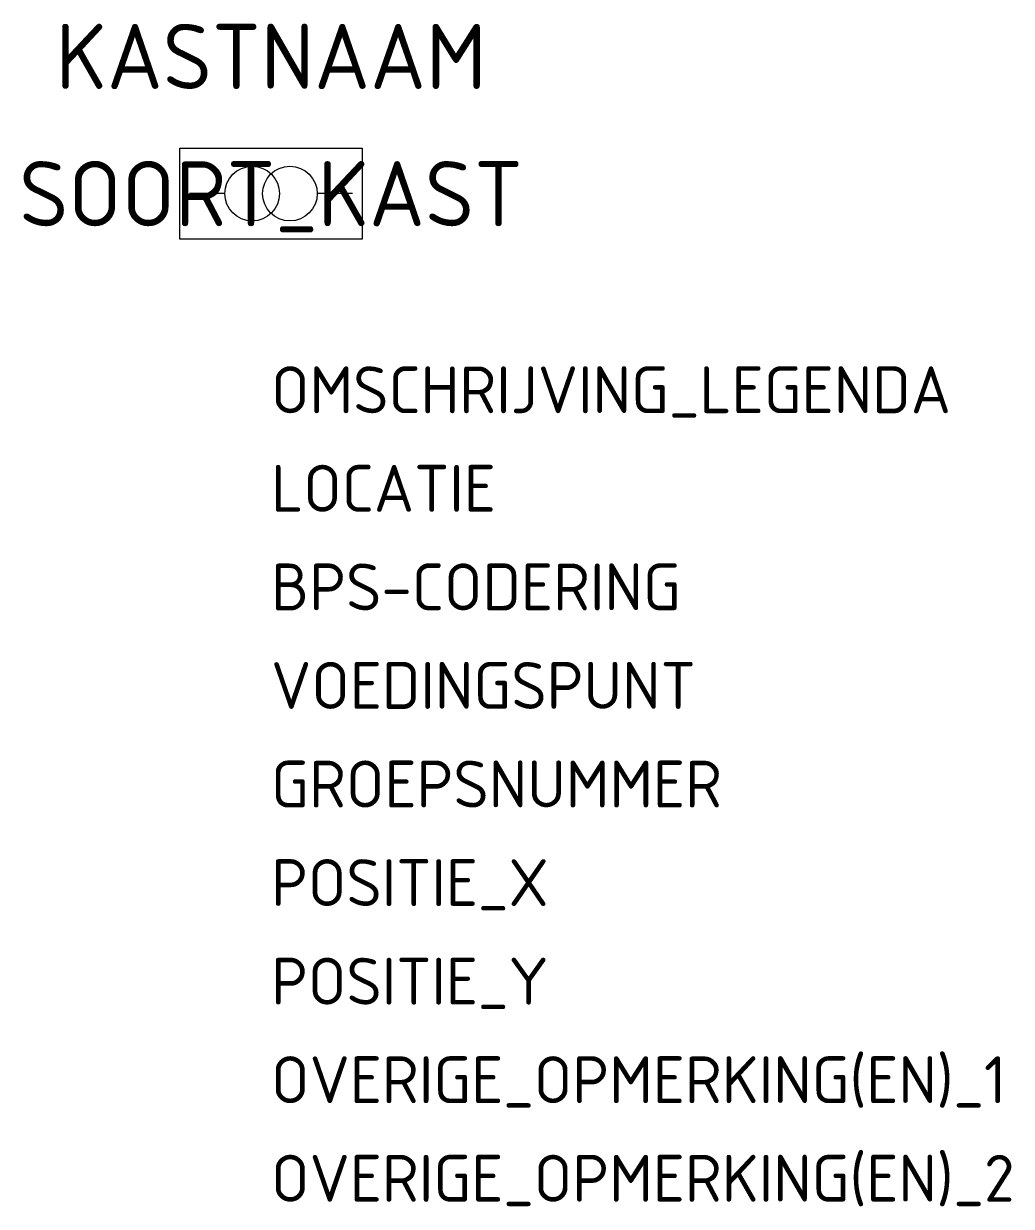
# Model space of a CAD drawing. Extents: x -9.5 to 28.4, y -38.9 to 6.5.
import ezdxf
from ezdxf.enums import TextEntityAlignment as Align

# ---------------------------------------------------------------- set-up
doc = ezdxf.new("R2010")
doc.units = 0
doc.header["$LTSCALE"] = 0.2
doc.layers.add('N-WE-KL-ET-T18', color=1, linetype='Continuous', lineweight=18)
doc.layers.add('N-WE-KL-ET-T25', color=7, linetype='Continuous', lineweight=25)
doc.styles.add('NLCS-ISO', font='NLCS-ISO.ttf')

msp = doc.modelspace()

# ---------------------------------------------------------------- linework, layer by layer
for p, q in [((-1.775, 0), (-3.125, 0)), ((3.125, 0), (1.775, 0))]:
    msp.add_line(p, q)
at = {"color": 0, "linetype": 'ByBlock', "flags": 128}
msp.add_lwpolyline([(-3.5, 1.75), (3.5, 1.75), (3.5, -1.75), (-3.5, -1.75), (-3.5, 1.75)], dxfattribs=at)
for centre in [(-0.725, 0), (0.725, 0)]:
    msp.add_circle(centre, 1.05)

# ---------------------------------------------------------------- texts
at = {"layer": 'N-WE-KL-ET-T18', "linetype": 'ByBlock', "style": 'NLCS-ISO', "flags": 1}
for tag, p, s in [('OMSCHRIJVING_LEGENDA', (0, -8.431), 'transformatorkast 220/42v'), ('LOCATIE', (0, -12.215), ''), ('BPS-CODERING', (0, -16), ''), ('VOEDINGSPUNT', (0, -19.784), ''), ('GROEPSNUMMER', (0, -23.569), ''), ('POSITIE_X', (0, -27.353), ''), ('POSITIE_Y', (0, -31.138), ''), ('OVERIGE_OPMERKING(EN)_1', (0, -34.922), ''), ('OVERIGE_OPMERKING(EN)_2', (0, -38.707), '')]:
    msp.add_attdef(tag, p, s, height=1.8, dxfattribs=at)
at = {"layer": 'N-WE-KL-ET-T25', "linetype": 'ByBlock', "style": 'NLCS-ISO'}
for tag, text, p in [('KASTNAAM', '', (0, 5.269)), ('SOORT_KAST', 'TRAF0', (0, 0))]:
    msp.add_attdef(tag, text=text, height=2.5, dxfattribs=at).set_placement(p, align=Align.MIDDLE_CENTER)

doc.saveas('drawing.dxf')
